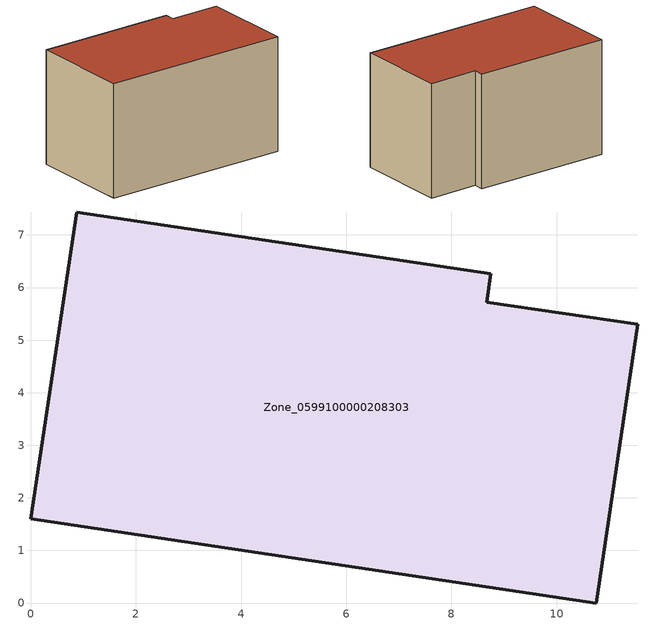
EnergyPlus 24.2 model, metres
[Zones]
Zone_0599100000208303
 floor ground (C_G): 0,1.61 0.87,7.44 8.75,6.27 8.67,5.72 11.54,5.3 10.75,0 z0
 wall outside (C_F): 10.75,0 11.54,5.3 8.67,5.72 8.75,6.27 0.87,7.44 0,1.61 10.75,0 z0:6.55
 roof outside (C_R): 0.87,7.44 0,1.61 10.75,0 11.54,5.3 8.67,5.72 8.75,6.27 z6.55
[BUILDING]
Pand.0599100000208303: North Axis=0; Terrain=City; Loads Convergence Tolerance Value=0.04; Temperature Convergence Tolerance Value=0.4; Solar Distribution=FullExterior; Maximum Number of Warmup Days=25; Minimum Number of Warmup Days=1
[Site:Location]
Rotterdam.The.Hague.AP_ZH_NLD Design_Conditions: Latitude=51.96; Longitude=4.45; Time Zone=1; Elevation=-4.5
[SITE:GROUNDTEMPERATURE:BUILDINGSURFACE]
18, 18, 18, 18, 18, 18, 18, 18, 18, 18, 18, 18
[MATERIAL] Thermal Absorptance=0.9; Solar Absorptance=0.7; Visible Absorptance=0.7
Name | Roughness | Thickness | Conductivity | Density | Specific Heat
G.TC.1946-1964 | MediumSmooth | 0.15 | 1 | 540 | 1210
F.TC.1946-1964 | Rough | 0.3 | 0.857143 | 1920 | 840
R.TC.1946-1964 | MediumRough | 0.2 | 0.235294 | 1500 | 1000
[CONSTRUCTION]
C_G: G.TC.1946-1964
C_F: F.TC.1946-1964
C_R: R.TC.1946-1964
[ZONE]
Zone_0599100000208303: Type=1; Multiplier=1; Ceiling Height=Autocalculate; Volume=Autocalculate; Floor Area=autocalculate; Part of Total Floor Area=Yes
[ZONEINFILTRATION:DESIGNFLOWRATE]
Infil_Zone_0599100000208303: Zone or ZoneList or Space or SpaceList=Zone_0599100000208303; Schedule=AlwaysOn; Design Flow Rate Calculation Method=Flow/Area; Flow Rate per Floor Area=0.003; Constant Term Coefficient=1; Temperature Term Coefficient=0; Velocity Term Coefficient=0; Velocity Squared Term Coefficient=0
[HVACTEMPLATE:ZONE:IDEALLOADSAIRSYSTEM]
Zone_0599100000208303: Maximum Heating Supply Air Temperature=50; Minimum Cooling Supply Air Temperature=13; Maximum Heating Supply Air Humidity Ratio=0.0156; Minimum Cooling Supply Air Humidity Ratio=0.0077; Heating Limit=NoLimit; Cooling Limit=NoLimit; Dehumidification Control Type=ConstantSensibleHeatRatio; Cooling Sensible Heat Ratio=0.7; Dehumidification Setpoint=60; Humidification Control Type=None; Humidification Setpoint=30; Outdoor Air Method=None; Outdoor Air Flow Rate per Person=0.00944; Outdoor Air Flow Rate per Zone Floor Area=0; Outdoor Air Flow Rate per Zone=0; Demand Controlled Ventilation Type=None; Outdoor Air Economizer Type=NoEconomizer; Heat Recovery Type=None; Sensible Heat Recovery Effectiveness=0.7; Latent Heat Recovery Effectiveness=0.65
[ZONECONTROL:THERMOSTAT]
ThermostatControl_Zone_0599100000208303: Zone or ZoneList=Zone_0599100000208303; Control Type Schedule=DualSetpointControlType; Control 1=Thermostat_Zone_0599100000208303; Temperature Difference Between Cutout And Setpoint=0
[THERMOSTATSETPOINT:DUALSETPOINT]
Thermostat_Zone_0599100000208303: Heating Setpoint Temperature Schedule=HeatingSetpoint_Zone_0599100000208303; Cooling Setpoint Temperature Schedule=CoolingSetpoint_Zone_0599100000208303
[SCHEDULE:COMPACT]
HeatingSetpoint_Zone_0599100000208303: Through: 12/31, For: AllDays, Until: 24:00, 21
CoolingSetpoint_Zone_0599100000208303: Through: 12/31, For: AllDays, Until: 24:00, 24
DualSetpointControlType: Through: 12/31, For: AllDays, Until: 24:00, 4
AlwaysOn: Through: 12/31, For: AllDays, Until: 24:00, 1
